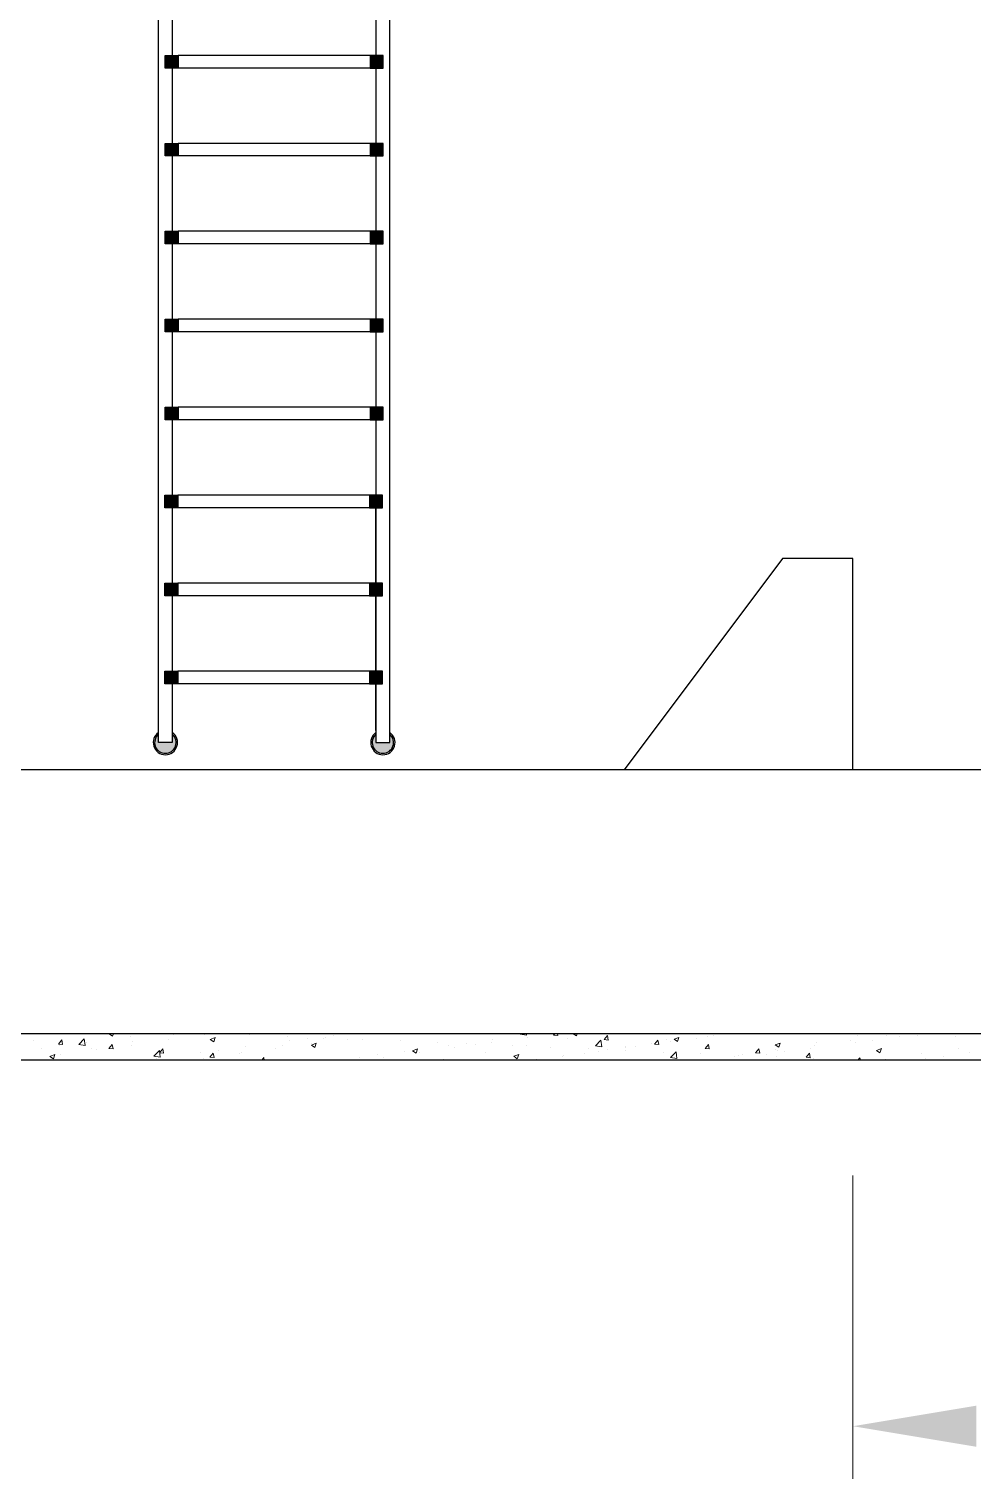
# Model space of a CAD drawing. Extents: x -426260 to 2055400, y -4304674 to -305611.
# Drawn here: x 165658 to 168339, y -1905278 to -1901159 of the extents above; entities that cross this region are included whole.
import ezdxf

# ---------------------------------------------------------------- set-up
doc = ezdxf.new("R2010")
doc.units = 0
doc.header["$LTSCALE"] = 300
doc.header["$MEASUREMENT"] = 0
doc.layers.add('Dim', color=7, linetype='CONTINUOUS', lineweight=9)
doc.layers.add('LINE', color=7, linetype='CONTINUOUS')
doc.layers.add('Water Ladder', color=2, linetype='CONTINUOUS')

msp = doc.modelspace()

# ---------------------------------------------------------------- hatches: boundary and pattern name
at = {"layer": 'Water Ladder'}
h = msp.add_hatch(color=7, dxfattribs=at)
h.dxf.hatch_style = 1
h.paths.add_polyline_path([(166044.5677546787, -1901233.88463726), (166044.5677546787, -1901269.799334647), (166081.5206849726, -1901269.799334647), (166081.5206849726, -1901233.884637259)])
h = msp.add_hatch(color=7, dxfattribs=at)
h.dxf.hatch_style = 1
h.paths.add_polyline_path([(166626.4061999053, -1901233.88463726), (166626.4061999053, -1901269.799334647), (166663.3591301993, -1901269.799334647), (166663.3591301993, -1901233.884637259)])
h = msp.add_hatch(color=7, dxfattribs=at)
h.dxf.hatch_style = 1
h.paths.add_polyline_path([(166044.5677546787, -1901483.740554999), (166044.5677546787, -1901519.655252386), (166081.5206849726, -1901519.655252386), (166081.5206849726, -1901483.740554998)])
h = msp.add_hatch(color=7, dxfattribs=at)
h.dxf.hatch_style = 1
h.paths.add_polyline_path([(166626.4061999056, -1901483.740554999), (166626.4061999056, -1901519.655252386), (166663.3591301993, -1901519.655252386), (166663.3591301993, -1901483.740554999)])
h = msp.add_hatch(color=7, dxfattribs=at)
h.dxf.hatch_style = 1
h.paths.add_polyline_path([(166044.5677546796, -1901733.595974759), (166044.5677546796, -1901769.510672147), (166081.5206849736, -1901769.510672147), (166081.5206849736, -1901733.59597476)])
h = msp.add_hatch(color=7, dxfattribs=at)
h.dxf.hatch_style = 1
h.paths.add_polyline_path([(166626.4061999063, -1901733.595974759), (166626.4061999063, -1901769.510672147), (166663.3591302002, -1901769.510672147), (166663.3591302002, -1901733.59597476)])
h = msp.add_hatch(color=7, dxfattribs=at)
h.dxf.hatch_style = 1
h.paths.add_polyline_path([(166044.5677546796, -1901983.451892498), (166044.5677546796, -1902019.366589886), (166081.5206849736, -1902019.366589886), (166081.5206849736, -1901983.451892498)])
h = msp.add_hatch(color=7, dxfattribs=at)
h.dxf.hatch_style = 1
h.paths.add_polyline_path([(166626.4061999063, -1901983.451892498), (166626.4061999063, -1902019.366589886), (166663.3591302002, -1902019.366589886), (166663.3591302002, -1901983.451892498)])
h = msp.add_hatch(color=7, dxfattribs=at)
h.dxf.hatch_style = 1
h.paths.add_polyline_path([(166044.5677546796, -1902233.307810237), (166044.5677546796, -1902269.222507624), (166081.5206849736, -1902269.222507624), (166081.5206849736, -1902233.307810237)])
h = msp.add_hatch(color=7, dxfattribs=at)
h.dxf.hatch_style = 1
h.paths.add_polyline_path([(166626.4061999063, -1902233.307810237), (166626.4061999063, -1902269.222507624), (166663.3591302002, -1902269.222507624), (166663.3591302002, -1902233.307810237)])
h = msp.add_hatch(color=7, dxfattribs=at)
h.dxf.hatch_style = 1
h.paths.add_polyline_path([(166042.9938233655, -1902483.163727975), (166042.9938233655, -1902519.078425364), (166079.9467536595, -1902519.078425363), (166079.9467536595, -1902483.163727975)])
h = msp.add_hatch(color=7, dxfattribs=at)
h.dxf.hatch_style = 1
h.paths.add_polyline_path([(166624.8322685922, -1902483.163727975), (166624.8322685922, -1902519.078425364), (166661.7851988862, -1902519.078425363), (166661.7851988862, -1902483.163727975)])
h = msp.add_hatch(color=7, dxfattribs=at)
h.dxf.hatch_style = 1
h.paths.add_polyline_path([(166042.9938233655, -1902733.019645714), (166042.9938233655, -1902768.934343102), (166079.9467536595, -1902768.934343102), (166079.9467536595, -1902733.019645714)])
h = msp.add_hatch(color=7, dxfattribs=at)
h.dxf.hatch_style = 1
h.paths.add_polyline_path([(166624.8322685922, -1902733.019645714), (166624.8322685922, -1902768.934343102), (166661.7851988862, -1902768.934343102), (166661.7851988862, -1902733.019645714)])
h = msp.add_hatch(color=7, dxfattribs=at)
h.dxf.hatch_style = 1
h.paths.add_polyline_path([(166079.9467536595, -1903018.79026084), (166042.9938233655, -1903018.79026084), (166042.9938233655, -1902982.875563453), (166079.9467536595, -1902982.875563453)])
h = msp.add_hatch(color=7, dxfattribs=at)
h.dxf.hatch_style = 1
h.paths.add_polyline_path([(166624.8322685922, -1902982.875563452), (166624.8322685922, -1903018.79026084), (166661.7851988862, -1903018.790260841), (166661.7851988862, -1902982.875563453)])
h = msp.add_hatch(color=7, dxfattribs=at)
h.dxf.hatch_style = 1
edge = h.paths.add_edge_path()
edge.add_line((166025.4435244568, -1903162.637189423), (166025.4435244568, -1903186.03756361))
edge.add_line((166025.4435244568, -1903186.03756361), (166064.6181511406, -1903186.03756361))
edge.add_line((166064.6181511406, -1903186.03756361), (166064.6181511406, -1903162.637189423))
edge.add_ellipse((166045.0308377987, -1903186.03756361), major_axis=(-21.57823389511044, 21.57823389511043), ratio=1, start_angle=-5.0689400246010905, end_angle=275.06894002460115, ccw=False)
h = msp.add_hatch(color=7, dxfattribs=at)
h.dxf.hatch_style = 1
h.paths.add_polyline_path([(166682.483360423, -1903162.637189423), (166682.483360423, -1903186.03756361), (166643.3087337392, -1903186.03756361), (166643.3087337392, -1903162.637189423, 2.752628922239091)])
h = msp.add_hatch(color=7, dxfattribs=at)
h.dxf.hatch_style = 1
h.paths.add_polyline_path([(166682.483360423, -1903162.637189423), (166682.483360423, -1903186.03756361), (166643.3087337392, -1903186.03756361), (166643.3087337392, -1903162.637189423, 2.752628922239091)])

# ---------------------------------------------------------------- linework, layer by layer
at = {"layer": 'Dim', "color": 8}
for p, q in [((165670.749435114, -1904032.517292075, 7.337048265185593e-09), (165670.749435114, -1904032.517292075, 7.337048265185593e-09)), ((165741.0855148565, -1904042.454077275, 7.337048265185593e-09), (165750.727329002, -1904030.963410629, 7.337048265185593e-09)), ((165753.037810138, -1904043.504189374, 7.337048265185593e-09), (165750.7252879674, -1904030.967653798, 7.337048265185593e-09)), ((165799.1287867946, -1904043.600822827, 7.337048265185593e-09), (165814.7064858808, -1904027.365512815, 7.337048265185593e-09)), ((165816.8529066993, -1904046.423741036, 7.337048265185593e-09), (165814.643256793, -1904027.429769699, 7.337048265185593e-09)), ((165819.9773486275, -1904037.904473606, 7.337048265185593e-09), (165819.9773486275, -1904037.904473606, 7.337048265185593e-09)), ((165884.9640618155, -1904013.356587664, 7.337048265185593e-09), (165885.4455661182, -1904013.17175548, 7.337048265185593e-09)), ((165884.9641894491, -1904013.35660916, 7.337048265185593e-09), (165894.9126403199, -1904020.066924002, 7.337048265185593e-09)), ((165894.9097004062, -1904020.067643563, 7.337048265185593e-09), (165897.2235322921, -1904013.17175548, 7.337048265185593e-09)), ((165946.2874239665, -1904021.275436717, 7.337048265185593e-09), (165946.2874239665, -1904021.275436717, 7.337048265185593e-09)), ((165951.9469297435, -1904036.388662637, 7.337048265185593e-09), (165951.9469297435, -1904036.388662637, 7.337048265185593e-09)), ((165996.3553894658, -1904014.68386401, 7.337048265185593e-09), (165996.3553894658, -1904014.68386401, 7.337048265185593e-09)), ((166053.4323766548, -1904030.49509828, 7.337048265185593e-09), (166053.4323766548, -1904030.49509828, 7.337048265185593e-09)), ((166068.5841636122, -1904016.36766617, 7.337048265185593e-09), (166068.5841636122, -1904016.36766617, 7.337048265185593e-09)), ((166156.1197231798, -1904016.412979703, 7.337048265185593e-09), (166156.1197231798, -1904016.412979703, 7.337048265185593e-09)), ((166172.3899490086, -1904029.374134879, 7.337048265185593e-09), (166186.3936554061, -1904023.998615636, 7.337048265185593e-09)), ((166172.3900767295, -1904029.37415635, 7.337048265185593e-09), (166182.3385276, -1904036.084471192, 7.337048265185593e-09)), ((166182.335584875, -1904036.085191136, 7.337048265185593e-09), (166186.3908402768, -1904023.999357426, 7.337048265185593e-09)), ((166285.1508685369, -1904015.644693936, 7.337048265185593e-09), (166285.1508685369, -1904015.644693936, 7.337048265185593e-09)), ((166391.9153557715, -1904020.155668283, 7.337048265185593e-09), (166391.9153557715, -1904020.155668283, 7.337048265185593e-09)), ((166397.9223729726, -1904033.772157731, 7.337048265185593e-09), (166397.9223729726, -1904033.772157731, 7.337048265185593e-09)), ((166447.9903384722, -1904027.180585023, 7.337048265185593e-09), (166447.9903384722, -1904027.180585023, 7.337048265185593e-09)), ((166494.8777973112, -1904026.29582228, 7.337048265185593e-09), (166494.8777973112, -1904026.29582228, 7.337048265185593e-09)), ((166498.679843006, -1904024.66664263, 7.337048265185593e-09), (166498.679843006, -1904024.66664263, 7.337048265185593e-09)), ((166523.736725881, -1904017.208383937, 7.337048265185593e-09), (166523.736725881, -1904017.208383937, 7.337048265185593e-09)), ((166562.2950841985, -1904028.306932018, 7.337048265185593e-09), (166562.2950841985, -1904028.306932018, 7.337048265185593e-09)), ((166605.4443302406, -1904029.177616977, 7.337048265185593e-09), (166605.4443302406, -1904029.177616977, 7.337048265185593e-09)), ((166666.1724607339, -1904013.311671297, 7.337048265185593e-09), (166666.1724607339, -1904013.311671297, 7.337048265185593e-09)), ((166712.2088174748, -1904033.688591324, 7.337048265185593e-09), (166712.2088174748, -1904033.688591324, 7.337048265185593e-09)), ((166818.9733047094, -1904038.199565671, 7.337048265185593e-09), (166818.9733047094, -1904038.199565671, 7.337048265185593e-09)), ((166971.3265172415, -1904038.009343188, 7.337048265185593e-09), (166971.3265172415, -1904038.009343188, 7.337048265185593e-09)), ((166975.3716748874, -1904029.705104951, 7.337048265185593e-09), (166975.3716748874, -1904029.705104951, 7.337048265185593e-09)), ((167053.23972618, -1904014.362334372, 7.337048265185593e-09), (167071.0270752576, -1904017.120995785, 7.337048265185593e-09)), ((167053.3025065009, -1904014.296383479, 7.337048265185593e-09), (167054.3815814643, -1904013.17175548, 7.337048265185593e-09)), ((167071.0262356654, -1904017.119698394, 7.337048265185593e-09), (167070.5669545841, -1904013.171755479, 7.337048265185593e-09)), ((167074.013863767, -1904023.927224611, 7.337048265185593e-09), (167074.013863767, -1904023.927224611, 7.337048265185593e-09)), ((167147.8556132815, -1904017.519920482, 7.337048265185593e-09), (167151.5041569322, -1904013.171755479, 7.337048265185593e-09)), ((167147.855689192, -1904017.51983617, 7.337048265185593e-09), (167159.8100255691, -1904018.565705082, 7.337048265185593e-09)), ((167159.8078980311, -1904018.570049686, 7.337048265185593e-09), (167158.8121145503, -1904013.17175548, 7.337048265185593e-09)), ((167186.4437351646, -1904025.502600467, 7.337048265185593e-09), (167186.4437351646, -1904025.502600467, 7.337048265185593e-09)), ((167203.0846176203, -1904013.17175548, 7.337048265185593e-09), (167212.6606662727, -1904019.630881853, 7.337048265185593e-09)), ((167212.6577136272, -1904019.631603295, 7.337048265185593e-09), (167214.8252374721, -1904013.171755479, 7.337048265185593e-09)), ((167266.750772635, -1904047.400239638, 7.337048265185593e-09), (167282.3284717211, -1904031.164929626, 7.337048265185593e-09)), ((167284.4744236316, -1904050.223633897, 7.337048265185593e-09), (167282.2647737251, -1904031.229662559, 7.337048265185593e-09)), ((167291.307649802, -1904030.07034748, 7.337048265185593e-09), (167300.9494639472, -1904018.579680833, 7.337048265185593e-09)), ((167291.3077257171, -1904030.070263125, 7.337048265185593e-09), (167303.2620620942, -1904031.116132038, 7.337048265185593e-09)), ((167303.2599334253, -1904031.120478408, 7.337048265185593e-09), (167300.9474112545, -1904018.583942832, 7.337048265185593e-09)), ((167434.759686322, -1904042.620774476, 7.337048265185593e-09), (167444.4015004672, -1904031.130107829, 7.337048265185593e-09)), ((167446.7119688196, -1904043.670907131, 7.337048265185593e-09), (167444.3994466488, -1904031.134371555, 7.337048265185593e-09)), ((167467.6412297941, -1904029.373971029, 7.337048265185593e-09), (167467.6412297941, -1904029.373971029, 7.337048265185593e-09)), ((167480.189224785, -1904035.821176926, 7.337048265185593e-09), (167480.189224785, -1904035.821176926, 7.337048265185593e-09)), ((167490.1379745509, -1904028.93809282, 7.337048265185593e-09), (167504.1416809484, -1904023.562573577, 7.337048265185593e-09)), ((167490.1381026823, -1904028.938114202, 7.337048265185593e-09), (167500.0865535531, -1904035.648429043, 7.337048265185593e-09)), ((167500.0835980962, -1904035.649150868, 7.337048265185593e-09), (167504.138853498, -1904023.563317157, 7.337048265185593e-09)), ((167553.3166992327, -1904025.572789076, 7.337048265185593e-09), (167553.3166992327, -1904025.572789076, 7.337048265185593e-09)), ((167584.0666013206, -1904020.825916205, 7.337048265185593e-09), (167584.0666013206, -1904020.825916205, 7.337048265185593e-09)), ((167603.384664732, -1904018.981216368, 7.337048265185593e-09), (167603.384664732, -1904018.981216368, 7.337048265185593e-09)), ((167991.9080043535, -1904031.441469519, 7.337048265185593e-09), (167991.9080043535, -1904031.441469519, 7.337048265185593e-09)), ((168004.951648239, -1904038.069510089, 7.337048265185593e-09), (168004.951648239, -1904038.069510089, 7.337048265185593e-09)), ((168010.5720973618, -1904019.281130672, 7.337048265185593e-09), (168010.5720973618, -1904019.281130672, 7.337048265185593e-09)), ((168055.0196137384, -1904031.477937382, 7.337048265185593e-09), (168055.0196137384, -1904031.477937382, 7.337048265185593e-09)), ((168092.9293088643, -1904018.637749943, 7.337048265185593e-09), (168092.9293088643, -1904018.637749943, 7.337048265185593e-09)), ((168130.7660011475, -1904021.505736296, 7.337048265185593e-09), (168130.7660011475, -1904021.505736296, 7.337048265185593e-09)), ((168182.1070604452, -1904017.534467625, 7.337048265185593e-09), (168182.1070604452, -1904017.534467625, 7.337048265185593e-09)), ((168288.8715476799, -1904022.045441972, 7.337048265185593e-09), (168288.8715476799, -1904022.045441972, 7.337048265185593e-09)), ((165694.1629957191, -1904054.468247399, 7.337048265185593e-09), (165694.1629957191, -1904054.468247399, 7.337048265185593e-09)), ((165716.9195850461, -1904077.862818582, 7.337048265185593e-09), (165730.9232914436, -1904072.487299339, 7.337048265185593e-09)), ((165716.9197126171, -1904077.86284007, 7.337048265185593e-09), (165726.8681634876, -1904084.573154911, 7.337048265185593e-09)), ((165718.6724620066, -1904076.43065557, 7.337048265185593e-09), (165718.6724620066, -1904076.43065557, 7.337048265185593e-09)), ((165726.8652250604, -1904084.573874125, 7.337048265185593e-09), (165730.9204804623, -1904072.488040415, 7.337048265185593e-09)), ((165741.0855906624, -1904042.453993353, 7.337048265185593e-09), (165753.0399270395, -1904043.499862266, 7.337048265185593e-09)), ((165744.2309612185, -1904047.876674692, 7.337048265185593e-09), (165744.2309612185, -1904047.876674692, 7.337048265185593e-09)), ((165745.8463490838, -1904072.376197155, 7.337048265185593e-09), (165745.8463490838, -1904072.376197155, 7.337048265185593e-09)), ((165799.0663915246, -1904043.666369494, 7.337048265185593e-09), (165816.8537406023, -1904046.425030907, 7.337048265185593e-09)), ((165835.3096958753, -1904056.409659103, 7.337048265185593e-09), (165835.3096958753, -1904056.409659103, 7.337048265185593e-09)), ((165848.5336956091, -1904058.294078577, 7.337048265185593e-09), (165848.5336956091, -1904058.294078577, 7.337048265185593e-09)), ((165884.5375513767, -1904055.004504272, 7.337048265185593e-09), (165894.179365522, -1904043.513837625, 7.337048265185593e-09)), ((165884.5376271876, -1904055.004420308, 7.337048265185593e-09), (165896.4919635647, -1904056.050289221, 7.337048265185593e-09)), ((165896.4898455322, -1904056.054618097, 7.337048265185593e-09), (165894.1773233614, -1904043.518082521, 7.337048265185593e-09)), ((165949.5550001191, -1904045.490359001, 7.337048265185593e-09), (165949.5550001191, -1904045.490359001, 7.337048265185593e-09)), ((166012.5145806535, -1904076.77030648, 7.337048265185593e-09), (166030.3019297312, -1904079.528967893, 7.337048265185593e-09)), ((166012.5770529283, -1904076.704678986, 7.337048265185593e-09), (166028.1547520147, -1904060.469368974, 7.337048265185593e-09)), ((166027.989587897, -1904067.554931269, 7.337048265185593e-09), (166037.6314020422, -1904056.064264622, 7.337048265185593e-09)), ((166027.9896637129, -1904067.554847264, 7.337048265185593e-09), (166039.94400009, -1904068.600716177, 7.337048265185593e-09)), ((166030.3010946657, -1904079.527676539, 7.337048265185593e-09), (166028.0914447592, -1904060.533705201, 7.337048265185593e-09)), ((166039.9418809265, -1904068.60504682, 7.337048265185593e-09), (166037.6293587557, -1904056.068511243, 7.337048265185593e-09)), ((166145.7979447253, -1904066.964968412, 7.337048265185593e-09), (166145.7979447253, -1904066.964968412, 7.337048265185593e-09)), ((166171.441624417, -1904080.105358265, 7.337048265185593e-09), (166181.0834385622, -1904068.614691618, 7.337048265185593e-09)), ((166183.3939163205, -1904081.155475543, 7.337048265185593e-09), (166181.0813941499, -1904068.618939966, 7.337048265185593e-09)), ((166195.8659102246, -1904060.373395705, 7.337048265185593e-09), (166195.8659102246, -1904060.373395705, 7.337048265185593e-09)), ((166254.709056627, -1904070.188030893, 7.337048265185593e-09), (166254.709056627, -1904070.188030893, 7.337048265185593e-09)), ((166261.6033295742, -1904066.337815213, 7.337048265185593e-09), (166261.6033295742, -1904066.337815213, 7.337048265185593e-09)), ((166271.6122976337, -1904050.401194619, 7.337048265185593e-09), (166271.6122976337, -1904050.401194619, 7.337048265185593e-09)), ((166358.5864331627, -1904055.192770172, 7.337048265185593e-09), (166358.5864331627, -1904055.192770172, 7.337048265185593e-09)), ((166378.2405634429, -1904046.316818747, 7.337048265185593e-09), (166378.2405634429, -1904046.316818747, 7.337048265185593e-09)), ((166459.8158362019, -1904045.391682094, 7.337048265185593e-09), (166473.8195425994, -1904040.016162851, 7.337048265185593e-09)), ((166459.8159640096, -1904045.39170354, 7.337048265185593e-09), (166469.7644148802, -1904052.102018382, 7.337048265185593e-09)), ((166461.2737796879, -1904041.110651594, 7.337048265185593e-09), (166461.2737796879, -1904041.110651594, 7.337048265185593e-09)), ((166469.7614693439, -1904052.10273871, 7.337048265185593e-09), (166473.8167247458, -1904040.016905, 7.337048265185593e-09)), ((166597.4328937316, -1904079.461689426, 7.337048265185593e-09), (166597.4328937316, -1904079.461689426, 7.337048265185593e-09)), ((166647.500859231, -1904072.870116718, 7.337048265185593e-09), (166647.500859231, -1904072.870116718, 7.337048265185593e-09)), ((166723.24724664, -1904062.897915632, 7.337048265185593e-09), (166723.24724664, -1904062.897915632, 7.337048265185593e-09)), ((166747.2417233952, -1904061.409229309, 7.337048265185593e-09), (166761.2454297927, -1904056.033710066, 7.337048265185593e-09)), ((166747.2418512898, -1904061.409250731, 7.337048265185593e-09), (166757.1903021606, -1904068.119565573, 7.337048265185593e-09)), ((166757.1873538126, -1904068.120286283, 7.337048265185593e-09), (166761.2426092145, -1904056.034452572, 7.337048265185593e-09)), ((166766.4278361956, -1904065.808323486, 7.337048265185593e-09), (166766.4278361956, -1904065.808323486, 7.337048265185593e-09)), ((166849.557321979, -1904046.268878744, 7.337048265185593e-09), (166849.557321979, -1904046.268878744, 7.337048265185593e-09)), ((166867.4491407063, -1904053.004603909, 7.337048265185593e-09), (166867.4491407063, -1904053.004603909, 7.337048265185593e-09)), ((166899.6252874783, -1904039.677306036, 7.337048265185593e-09), (166899.6252874783, -1904039.677306036, 7.337048265185593e-09)), ((166925.7377919441, -1904042.710540018, 7.337048265185593e-09), (166925.7377919441, -1904042.710540018, 7.337048265185593e-09)), ((166953.1692674276, -1904065.5445934, 7.337048265185593e-09), (166953.1692674276, -1904065.5445934, 7.337048265185593e-09)), ((167032.5022791782, -1904047.221514365, 7.337048265185593e-09), (167032.5022791782, -1904047.221514365, 7.337048265185593e-09)), ((167034.6676105883, -1904077.426776524, 7.337048265185593e-09), (167048.6713169857, -1904072.051257281, 7.337048265185593e-09)), ((167034.6677385699, -1904077.426797921, 7.337048265185593e-09), (167044.6161894407, -1904084.137112763, 7.337048265185593e-09)), ((167044.6132382811, -1904084.137833856, 7.337048265185593e-09), (167048.6684936832, -1904072.052000146, 7.337048265185593e-09)), ((167069.8065012961, -1904045.523596933, 7.337048265185593e-09), (167069.8065012961, -1904045.523596933, 7.337048265185593e-09)), ((167139.2667664129, -1904051.732488711, 7.337048265185593e-09), (167139.2667664129, -1904051.732488711, 7.337048265185593e-09)), ((167172.603197214, -1904077.702275801, 7.337048265185593e-09), (167172.603197214, -1904077.702275801, 7.337048265185593e-09)), ((167174.8821956462, -1904075.394636646, 7.337048265185593e-09), (167174.8821956462, -1904075.394636646, 7.337048265185593e-09)), ((167234.3667620572, -1904069.415963962, 7.337048265185593e-09), (167234.3667620572, -1904069.415963962, 7.337048265185593e-09)), ((167246.0312536475, -1904056.243463058, 7.337048265185593e-09), (167246.0312536475, -1904056.243463058, 7.337048265185593e-09)), ((167266.6879153089, -1904047.466271359, 7.337048265185593e-09), (167284.4752643865, -1904050.224932772, 7.337048265185593e-09)), ((167276.4805737494, -1904062.70701508, 7.337048265185593e-09), (167276.4805737494, -1904062.70701508, 7.337048265185593e-09)), ((167301.1922709853, -1904058.765599757, 7.337048265185593e-09), (167301.1922709853, -1904058.765599757, 7.337048265185593e-09)), ((167351.0039959257, -1904049.394967495, 7.337048265185593e-09), (167351.0039959257, -1904049.394967495, 7.337048265185593e-09)), ((167351.2602364847, -1904052.17402705, 7.337048265185593e-09), (167351.2602364847, -1904052.17402705, 7.337048265185593e-09)), ((167352.7957408817, -1904060.754437406, 7.337048265185593e-09), (167352.7957408817, -1904060.754437406, 7.337048265185593e-09)), ((167379.1679202744, -1904048.624896502, 7.337048265185593e-09), (167379.1679202744, -1904048.624896502, 7.337048265185593e-09)), ((167427.0066238935, -1904042.201825964, 7.337048265185593e-09), (167427.0066238935, -1904042.201825964, 7.337048265185593e-09)), ((167434.7597622422, -1904042.620690081, 7.337048265185593e-09), (167446.7140986193, -1904043.666558994, 7.337048265185593e-09)), ((167459.5602281163, -1904065.265411752, 7.337048265185593e-09), (167459.5602281163, -1904065.265411752, 7.337048265185593e-09)), ((167480.1990387696, -1904080.504095796, 7.337048265185593e-09), (167495.7767378557, -1904064.268785784, 7.337048265185593e-09)), ((167497.9226115979, -1904083.327569399, 7.337048265185593e-09), (167495.7129616914, -1904064.333598061, 7.337048265185593e-09)), ((167566.3247153508, -1904069.776386099, 7.337048265185593e-09), (167566.3247153508, -1904069.776386099, 7.337048265185593e-09)), ((167578.211722842, -1904055.171201472, 7.337048265185593e-09), (167587.8535369872, -1904043.680534826, 7.337048265185593e-09)), ((167578.2117987676, -1904055.171117037, 7.337048265185593e-09), (167590.1661351447, -1904056.216985949, 7.337048265185593e-09)), ((167590.1640042136, -1904056.221335854, 7.337048265185593e-09), (167587.851482043, -1904043.684800277, 7.337048265185593e-09)), ((167660.6603957564, -1904079.344120072, 7.337048265185593e-09), (167660.6603957564, -1904079.344120072, 7.337048265185593e-09)), ((167673.0892025852, -1904074.287360446, 7.337048265185593e-09), (167673.0892025852, -1904074.287360446, 7.337048265185593e-09)), ((167684.3219767825, -1904073.322568394, 7.337048265185593e-09), (167684.3219767825, -1904073.322568394, 7.337048265185593e-09)), ((167721.6637593622, -1904067.721628468, 7.337048265185593e-09), (167731.3055735074, -1904056.230961822, 7.337048265185593e-09)), ((167721.6638352927, -1904067.721543992, 7.337048265185593e-09), (167733.6181716698, -1904068.767412905, 7.337048265185593e-09)), ((167733.6160396079, -1904068.771764577, 7.337048265185593e-09), (167731.3035174373, -1904056.235229, 7.337048265185593e-09)), ((167752.8272199917, -1904071.262320771, 7.337048265185593e-09), (167752.8272199917, -1904071.262320771, 7.337048265185593e-09)), ((167777.2976296246, -1904059.323123605, 7.337048265185593e-09), (167777.2976296246, -1904059.323123605, 7.337048265185593e-09)), ((167777.5638617445, -1904044.955640036, 7.337048265185593e-09), (167791.567568142, -1904039.580120793, 7.337048265185593e-09)), ((167777.5639899625, -1904044.955661392, 7.337048265185593e-09), (167787.5124408333, -1904051.665976234, 7.337048265185593e-09)), ((167779.8536898196, -1904078.798334793, 7.337048265185593e-09), (167779.8536898196, -1904078.798334793, 7.337048265185593e-09)), ((167785.3432812931, -1904060.518848818, 7.337048265185593e-09), (167785.3432812931, -1904060.518848818, 7.337048265185593e-09)), ((167787.5094825649, -1904051.666698441, 7.337048265185593e-09), (167791.5647379667, -1904039.58086473, 7.337048265185593e-09)), ((167802.8951854911, -1904064.670748063, 7.337048265185593e-09), (167802.8951854911, -1904064.670748063, 7.337048265185593e-09)), ((167865.1157958822, -1904080.272055465, 7.337048265185593e-09), (167874.7576100277, -1904068.781388818, 7.337048265185593e-09)), ((167877.0680750022, -1904081.322193299, 7.337048265185593e-09), (167874.7555528313, -1904068.785657723, 7.337048265185593e-09)), ((167878.6415729001, -1904054.698546978, 7.337048265185593e-09), (167878.6415729001, -1904054.698546978, 7.337048265185593e-09)), ((167889.2206578287, -1904045.523588097, 7.337048265185593e-09), (167889.2206578287, -1904045.523588097, 7.337048265185593e-09)), ((167893.9348634931, -1904039.302127139, 7.337048265185593e-09), (167893.9348634931, -1904039.302127139, 7.337048265185593e-09)), ((168064.9897489375, -1904060.97318725, 7.337048265185593e-09), (168078.993455335, -1904055.597668007, 7.337048265185593e-09)), ((168064.9898772426, -1904060.973208582, 7.337048265185593e-09), (168074.9383281132, -1904067.683523424, 7.337048265185593e-09)), ((168074.9353670334, -1904067.684246014, 7.337048265185593e-09), (168078.9906224355, -1904055.598412304, 7.337048265185593e-09)), ((168194.3747143364, -1904070.221259988, 7.337048265185593e-09), (168194.3747143364, -1904070.221259988, 7.337048265185593e-09)), ((168254.5301344972, -1904077.167469077, 7.337048265185593e-09), (168254.5301344972, -1904077.167469077, 7.337048265185593e-09)), ((168297.0620608614, -1904056.139141411, 7.337048265185593e-09), (168297.0620608614, -1904056.139141411, 7.337048265185593e-09)), ((168330.2765219063, -1904067.195267991, 7.337048265185593e-09), (168330.2765219063, -1904067.195267991, 7.337048265185593e-09)), ((166019.4878693863, -1904083.594005301, 7.337048265185593e-09), (166019.4878693863, -1904083.594005301, 7.337048265185593e-09)), ((166144.9660957057, -1904086.358811679, 7.337048265185593e-09), (166144.9660957057, -1904086.358811679, 7.337048265185593e-09)), ((166153.6877521167, -1904082.991750469, 7.337048265185593e-09), (166153.6877521167, -1904082.991750469, 7.337048265185593e-09)), ((166171.441700238, -1904080.10527422, 7.337048265185593e-09), (166183.3960366151, -1904081.151143133, 7.337048265185593e-09)), ((166318.6562086735, -1904088.17175548, 7.337048265185593e-09), (166324.5354750825, -1904081.165118615, 7.337048265185593e-09)), ((166325.8251081423, -1904088.17175548, 7.337048265185593e-09), (166324.533429544, -1904081.169368689, 7.337048265185593e-09)), ((166663.7404896705, -1904079.890442063, 7.337048265185593e-09), (166663.7404896705, -1904079.890442063, 7.337048265185593e-09)), ((166836.5320335594, -1904085.565589867, 7.337048265185593e-09), (166836.5320335594, -1904085.565589867, 7.337048265185593e-09)), ((167099.1358082374, -1904085.366837732, 7.337048265185593e-09), (167099.1358082374, -1904085.366837732, 7.337048265185593e-09)), ((167335.8290076968, -1904088.17175548, 7.337048265185593e-09), (167336.097204179, -1904088.068804496, 7.337048265185593e-09)), ((167336.0600835735, -1904088.171755479, 7.337048265185593e-09), (167336.0943781519, -1904088.069547718, 7.337048265185593e-09)), ((167480.1361044378, -1904080.570208345, 7.337048265185593e-09), (167497.9234535154, -1904083.328869758, 7.337048265185593e-09)), ((167581.634630257, -1904087.404686972, 7.337048265185593e-09), (167581.634630257, -1904087.404686972, 7.337048265185593e-09)), ((167626.5171446525, -1904087.891357659, 7.337048265185593e-09), (167626.5171446525, -1904087.891357659, 7.337048265185593e-09)), ((167865.1158718178, -1904080.271970947, 7.337048265185593e-09), (167877.0702081951, -1904081.31783986, 7.337048265185593e-09)), ((167886.618177054, -1904083.30930914, 7.337048265185593e-09), (167886.618177054, -1904083.30930914, 7.337048265185593e-09)), ((167993.3826642889, -1904087.820283487, 7.337048265185593e-09), (167993.3826642889, -1904087.820283487, 7.337048265185593e-09)), ((168012.4702556981, -1904088.17175548, 7.337048265185593e-09), (168018.2096465477, -1904081.331815816, 7.337048265185593e-09)), ((168019.4685136299, -1904088.17175548, 7.337048265185593e-09), (168018.2075882256, -1904081.336086446, 7.337048265185593e-09)), ((168090.4973378007, -1904085.216520709, 7.337048265185593e-09), (168090.4973378007, -1904085.216520709, 7.337048265185593e-09)), ((168204.4621689979, -1904083.759041784, 7.337048265185593e-09), (168204.4621689979, -1904083.759041784, 7.337048265185593e-09))]:
    msp.add_line(p, q, dxfattribs=at)
at = {"layer": 'Dim', "color": 5, "ltscale": 500}
msp.add_line((167998.4420446882, -1904416.165907309, 7.337048265185593e-09), (167998.4420446882, -1905278.218508654, 7.337048265185593e-09), dxfattribs=at)
msp.add_solid([(168348.4420446882, -1905069.885175321, 7.337048265185593e-09), (168348.4420446882, -1905186.551841987, 7.337048265185593e-09), (167998.4420446882, -1905128.218508654, 7.337048265185593e-09)], dxfattribs=at)
at = {"layer": 'LINE', "ltscale": 500}
for p, q in [((167998.4420446882, -1902662.800770574, 7.337048265185593e-09), (167798.4420446882, -1902662.800770574, 7.337048265185593e-09)), ((167998.4420446882, -1903263.17175548, 7.337048265185593e-09), (167998.4420446882, -1902663.17175548, 7.337048265185593e-09)), ((170620.1406302664, -1904013.17175548, 7.337048265185593e-09), (161398.7532952635, -1904013.17175548, 7.337048265185593e-09))]:
    msp.add_line(p, q, dxfattribs=at)
at = {"layer": 'LINE', "ltscale": 500, "elevation": 7.337048265185593e-09}
for points in [[(167798.4420446882, -1902662.800770574), (167348.4420446882, -1903263.17175548)], [(198633.7952786766, -1904388.567443989), (198122.5415134316, -1904388.541100307), (197762.3313524507, -1904088.366381053), (192993.241109763, -1904088.171755448), (186254.4978893257, -1904088.17175548), (185907.6280140642, -1903972.548463725), (183626.4419928421, -1903338.171611188), (183168.5071759706, -1903338.171611188), (182137.2704345325, -1903338.171759957), (181987.270430051, -1903188.171755476), (175818.4728986511, -1903188.171755477), (174168.4659211009, -1903188.018249055), (173718.469493381, -1903188.018249379), (170632.3101633422, -1904088.17175548), (161427.5792681032, -1904088.17175548), (161027.5792681032, -1904448.942622656), (160508.7532952635, -1904448.942622656)], [(170498.4420446882, -1903263.176582339), (159898.6694670997, -1903263.176582339)]]:
    msp.add_lwpolyline(points, dxfattribs=at)
at = {"layer": 'Water Ladder', "color": 7, "elevation": 7.337048265185593e-09}
for points in [[(166064.6181511406, -1899683.884139279), (166064.6181511406, -1903186.03756361), (166025.4435244568, -1903186.03756361), (166025.4435244568, -1896954.461650745), (166064.6181511406, -1896954.461650745), (166064.6181511406, -1897969.757208676)], [(166643.3087337392, -1899683.884139279), (166643.3087337392, -1903186.03756361), (166682.483360423, -1903186.03756361), (166682.483360423, -1896954.461650745), (166643.3087337392, -1896954.461650745), (166643.3087337392, -1897969.757208676)], [(166626.4061999053, -1901233.884637259), (166081.5206849726, -1901233.884637259)], [(166626.4061999053, -1901269.799334647), (166081.5206849726, -1901269.799334647)], [(166643.3087337383, -1901269.799334647), (166643.3087337383, -1901333.740554998)], [(166626.4061999053, -1901483.740554998), (166081.5206849726, -1901483.740554998)], [(166626.4061999053, -1901519.655252386), (166081.5206849726, -1901519.655252386)], [(166643.3087337383, -1901519.655252386), (166643.3087337383, -1901583.596472737)], [(166626.4061999063, -1901733.595974759), (166081.5206849736, -1901733.595974759)], [(166626.4061999063, -1901769.510672147), (166081.5206849736, -1901769.510672147)], [(166643.3087337392, -1901769.510672147), (166643.3087337392, -1901833.451892498)], [(166626.4061999063, -1901983.451892498), (166081.5206849736, -1901983.451892498)], [(166626.4061999063, -1902019.366589886), (166081.5206849736, -1902019.366589886)], [(166643.3087337392, -1902019.366589886), (166643.3087337392, -1902083.307810237)], [(166626.4061999063, -1902233.307810237), (166081.5206849736, -1902233.307810237)], [(166626.4061999063, -1902269.222507624), (166081.5206849736, -1902269.222507624)], [(166643.3087337392, -1902269.222507624), (166643.3087337392, -1902333.163727975)], [(166624.8322685922, -1902483.163727975), (166079.9467536595, -1902483.163727975)], [(166624.8322685922, -1902519.078425363), (166079.9467536595, -1902519.078425363)], [(166641.7348024251, -1902519.078425363), (166641.7348024251, -1903151.519645714)], [(166624.8322685922, -1902733.019645714), (166079.9467536595, -1902733.019645714)], [(166624.8322685922, -1902768.934343102), (166079.9467536595, -1902768.934343102)], [(166624.8322685922, -1902982.875563453), (166079.9467536595, -1902982.875563453)], [(166624.8322685922, -1903018.79026084), (166079.9467536595, -1903018.79026084)]]:
    msp.add_lwpolyline(points, dxfattribs=at)
for points in [[(166044.5677546787, -1901233.884637259), (166081.5206849726, -1901233.884637259), (166081.5206849726, -1901269.799334647), (166044.5677546787, -1901269.799334647)], [(166663.3591301993, -1901233.884637259), (166626.4061999053, -1901233.884637259), (166626.4061999053, -1901269.799334647), (166663.3591301993, -1901269.799334647)], [(166044.5677546787, -1901483.740554998), (166081.5206849726, -1901483.740554998), (166081.5206849726, -1901519.655252386), (166044.5677546787, -1901519.655252386)], [(166663.3591301993, -1901483.740554998), (166626.4061999053, -1901483.740554998), (166626.4061999053, -1901519.655252386), (166663.3591301993, -1901519.655252386)], [(166044.5677546796, -1901733.595974759), (166081.5206849736, -1901733.595974759), (166081.5206849736, -1901769.510672147), (166044.5677546796, -1901769.510672147)], [(166663.3591302002, -1901733.595974759), (166626.4061999063, -1901733.595974759), (166626.4061999063, -1901769.510672147), (166663.3591302002, -1901769.510672147)], [(166044.5677546796, -1901983.451892498), (166081.5206849736, -1901983.451892498), (166081.5206849736, -1902019.366589886), (166044.5677546796, -1902019.366589886)], [(166663.3591302002, -1901983.451892498), (166626.4061999063, -1901983.451892498), (166626.4061999063, -1902019.366589886), (166663.3591302002, -1902019.366589886)], [(166044.5677546796, -1902233.307810237), (166081.5206849736, -1902233.307810237), (166081.5206849736, -1902269.222507624), (166044.5677546796, -1902269.222507624)], [(166663.3591302002, -1902233.307810237), (166626.4061999063, -1902233.307810237), (166626.4061999063, -1902269.222507624), (166663.3591302002, -1902269.222507624)], [(166042.9938233655, -1902483.163727975), (166079.9467536595, -1902483.163727975), (166079.9467536595, -1902519.078425363), (166042.9938233655, -1902519.078425363)], [(166661.7851988862, -1902483.163727975), (166624.8322685922, -1902483.163727975), (166624.8322685922, -1902519.078425363), (166661.7851988862, -1902519.078425363)], [(166042.9938233655, -1902733.019645714), (166079.9467536595, -1902733.019645714), (166079.9467536595, -1902768.934343102), (166042.9938233655, -1902768.934343102)], [(166661.7851988862, -1902733.019645714), (166624.8322685922, -1902733.019645714), (166624.8322685922, -1902768.934343102), (166661.7851988862, -1902768.934343102)], [(166042.9938233655, -1902982.875563453), (166079.9467536595, -1902982.875563453), (166079.9467536595, -1903018.79026084), (166042.9938233655, -1903018.79026084)], [(166661.7851988862, -1902982.875563453), (166624.8322685922, -1902982.875563453), (166624.8322685922, -1903018.79026084), (166661.7851988862, -1903018.79026084)]]:
    msp.add_lwpolyline(points, close=True, dxfattribs=at)
at = {"layer": 'Water Ladder', "color": 7}
for centre, radius, start, end in [((166045.0308377987, -1903186.03756361, 7.337048265185593e-09), 34.51623102650046, 124.5747705654647, 55.42522943453523), ((166045.0308377987, -1903186.03756361, 7.337048265185593e-09), 30.51623102650046, 129.9310599664588, 50.06894003354125), ((166662.8960470811, -1903186.03756361, 7.337048265185593e-09), 34.51623102650046, 124.5747705654647, 55.42522943453523), ((166662.8960470811, -1903186.03756361, 7.337048265185593e-09), 30.51623102650046, 129.9310599664588, 50.06894003354125)]:
    msp.add_arc(centre, radius, start, end, dxfattribs=at)

doc.saveas('drawing.dxf')
